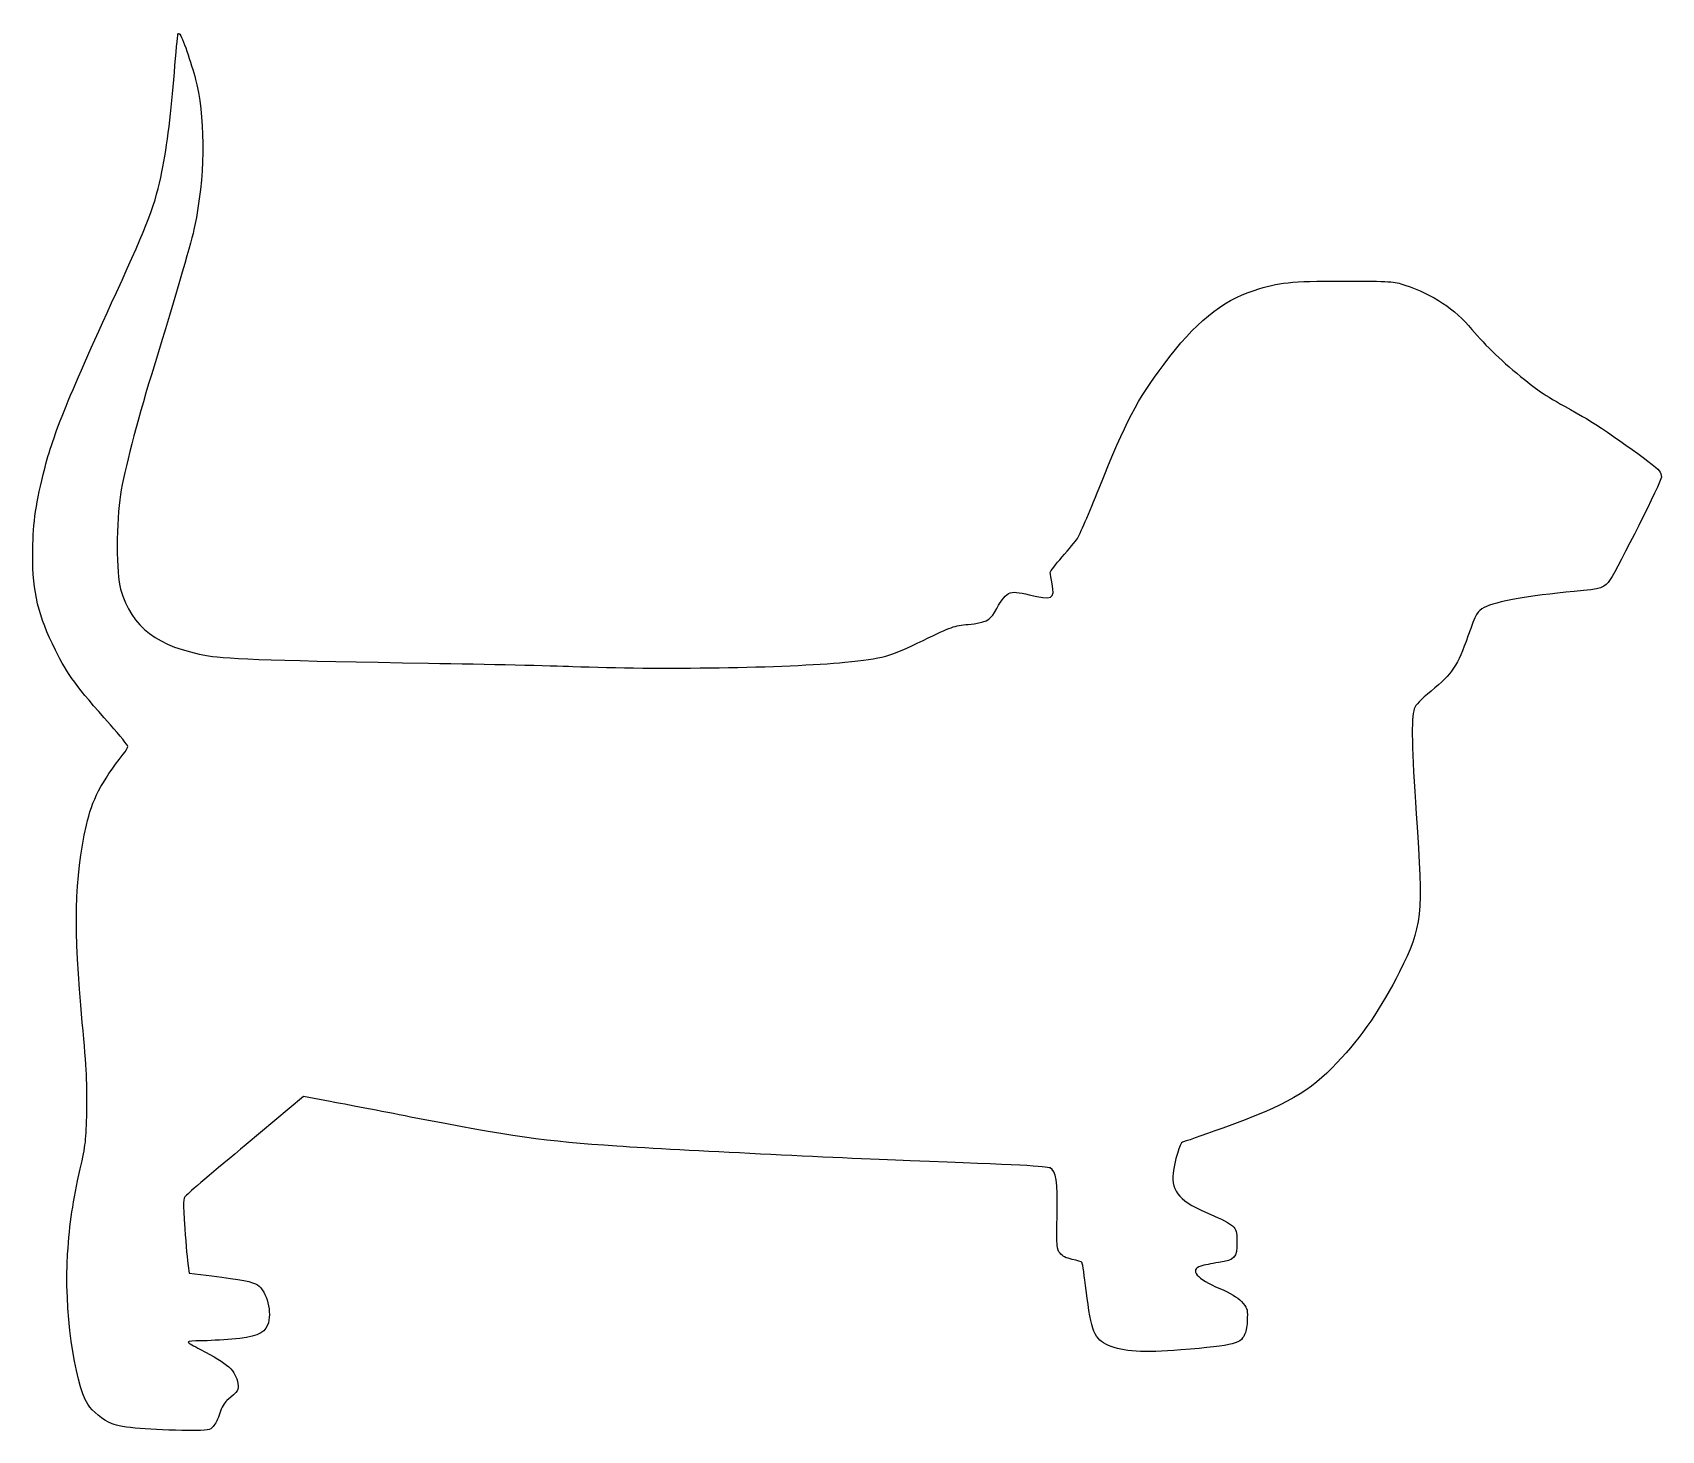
# Model space of a CAD drawing. Header units: centimetres. Extents: x -17.6 to 17.6, y -15.1 to 15.1.
import ezdxf

# ---------------------------------------------------------------- set-up
doc = ezdxf.new("R2010")
doc.units = ezdxf.units.CM
doc.header["$MEASUREMENT"] = 0
doc.layers.add('Layer 1', color=7, linetype='Continuous')

msp = doc.modelspace()

# ---------------------------------------------------------------- linework, layer by layer
at = {"layer": 'Layer 1'}
msp.add_open_spline([(-14.47447, 15.09889), (-14.48505, 15.07067), (-14.5168, 14.69672), (-14.55208, 14.26986), (-14.55208, 14.26986), (-14.61205, 13.44436), (-14.7073, 12.69294), (-14.82019, 12.12497), (-14.82019, 12.12497), (-14.95777, 11.44058), (-15.11652, 11.01725), (-15.80797, 9.50736), (-15.80797, 9.50736), (-16.92275, 7.06614), (-17.1838, 6.4135), (-17.39194, 5.56683), (-17.39194, 5.56683), (-17.5648, 4.86833), (-17.61772, 4.445), (-17.61772, 3.82764), (-17.61772, 3.82764), (-17.62125, 3.01625), (-17.49425, 2.49767), (-17.12736, 1.76389), (-17.12736, 1.76389), (-16.85572, 1.22061), (-16.68286, 0.98778), (-15.93497, 0.14464), (-15.93497, 0.14464), (-15.72683, -0.08819), (-15.5575, -0.29986), (-15.5575, -0.32103), (-15.5575, -0.32103), (-15.5575, -0.3422), (-15.60336, -0.41981), (-15.65981, -0.49036), (-15.65981, -0.49036), (-16.13606, -1.10067), (-16.33362, -1.47814), (-16.45709, -2.02847), (-16.45709, -2.02847), (-16.71109, -3.175), (-16.73578, -4.25803), (-16.54528, -6.29708), (-16.54528, -6.29708), (-16.45003, -7.33072), (-16.43592, -7.64116), (-16.4465, -8.21972), (-16.4465, -8.21972), (-16.46061, -8.85119), (-16.47119, -8.9535), (-16.59114, -9.47208), (-16.59114, -9.47208), (-16.74989, -10.18116), (-16.81692, -10.63272), (-16.86278, -11.31358), (-16.86278, -11.31358), (-16.94039, -12.47775), (-16.72167, -14.09347), (-16.42534, -14.56619), (-16.42534, -14.56619), (-16.31951, -14.72847), (-16.11137, -14.90133), (-15.89617, -14.99305), (-15.89617, -14.99305), (-15.71625, -15.07419), (-15.02481, -15.13063), (-14.24164, -15.13416), (-14.24164, -15.13416), (-13.80772, -15.13416), (-13.78656, -15.13063), (-13.71247, -15.04949), (-13.71247, -15.04949), (-13.66661, -15.0001), (-13.60311, -14.8731), (-13.56783, -14.76021), (-13.56783, -14.76021), (-13.53255, -14.64379), (-13.46552, -14.52738), (-13.41614, -14.48504), (-13.41614, -14.48504), (-13.16567, -14.28043), (-13.15156, -14.25573), (-13.17625, -14.11815), (-13.17625, -14.11815), (-13.22917, -13.8324), (-13.38086, -13.69482), (-13.98764, -13.38084), (-13.98764, -13.38084), (-14.13228, -13.30676), (-14.25222, -13.2362), (-14.25222, -13.21856), (-14.25222, -13.21856), (-14.25222, -13.20445), (-14.12875, -13.19387), (-13.97705, -13.19387), (-13.97705, -13.19387), (-13.82888, -13.19387), (-13.52549, -13.17623), (-13.3103, -13.15859), (-13.3103, -13.15859), (-12.80583, -13.11978), (-12.61533, -13.04217), (-12.53419, -12.85167), (-12.53419, -12.85167), (-12.42836, -12.59414), (-12.5483, -12.11436), (-12.75291, -11.98031), (-12.75291, -11.98031), (-12.84816, -11.91681), (-13.11274, -11.86389), (-13.74069, -11.78628), (-13.74069, -11.78628), (-13.74069, -11.78628), (-14.23458, -11.72631), (-14.23458, -11.72631), (-14.23458, -11.72631), (-14.23458, -11.72631), (-14.25575, -11.56756), (-14.25575, -11.56756), (-14.25575, -11.56756), (-14.26986, -11.47937), (-14.30161, -11.11953), (-14.32631, -10.76675), (-14.32631, -10.76675), (-14.36864, -10.14939), (-14.36864, -10.12469), (-14.30162, -10.05061), (-14.30162, -10.05061), (-14.26634, -10.00828), (-13.6772, -9.50733), (-12.99634, -8.93936), (-12.99634, -8.93936), (-12.99634, -8.93936), (-11.75456, -7.90219), (-11.75456, -7.90219), (-11.75456, -7.90219), (-11.75456, -7.90219), (-11.17953, -8.01155), (-11.17953, -8.01155), (-11.17953, -8.01155), (-10.86203, -8.06799), (-10.07534, -8.21969), (-9.43681, -8.34669), (-9.43681, -8.34669), (-7.28487, -8.7665), (-6.50523, -8.87938), (-4.97417, -8.97816), (-4.97417, -8.97816), (-3.57364, -9.06988), (-0.20461, -9.23569), (1.37583, -9.29566), (1.37583, -9.29566), (3.73591, -9.38385), (4.33211, -9.41208), (4.40619, -9.45088), (4.40619, -9.45088), (4.54025, -9.52496), (4.56494, -9.70841), (4.55788, -10.48099), (4.55788, -10.48099), (4.5473, -11.16538), (4.55082, -11.21124), (4.62138, -11.29591), (4.62138, -11.29591), (4.67077, -11.36294), (4.74838, -11.40174), (4.88596, -11.42997), (4.88596, -11.42997), (4.99179, -11.45114), (5.08704, -11.48289), (5.09763, -11.50405), (5.09763, -11.50405), (5.10821, -11.52169), (5.15055, -11.79333), (5.18935, -12.1073), (5.18935, -12.1073), (5.29518, -13.00336), (5.36221, -13.15858), (5.66913, -13.29263), (5.66913, -13.29263), (5.99016, -13.43021), (6.42407, -13.45844), (7.23194, -13.39141), (7.23194, -13.39141), (8.43138, -13.29263), (8.54427, -13.26088), (8.63247, -13.01394), (8.63247, -13.01394), (8.65716, -12.94691), (8.6748, -12.80227), (8.6748, -12.68938), (8.6748, -12.68938), (8.67833, -12.50241), (8.66774, -12.47419), (8.5478, -12.34366), (8.5478, -12.34366), (8.45255, -12.24488), (8.31497, -12.16374), (8.07861, -12.06144), (8.07861, -12.06144), (7.58119, -11.84977), (7.41539, -11.65575), (7.66586, -11.57461), (7.66586, -11.57461), (7.72583, -11.55697), (7.90222, -11.52169), (8.05039, -11.497), (8.05039, -11.497), (8.41022, -11.44408), (8.44903, -11.39822), (8.44903, -11.05603), (8.44903, -11.05603), (8.44903, -10.8232), (8.43845, -10.78792), (8.35731, -10.70678), (8.35731, -10.70678), (8.30792, -10.65739), (8.09625, -10.5445), (7.88812, -10.45984), (7.88812, -10.45984), (7.22137, -10.18467), (7.02381, -9.96948), (7.06615, -9.56378), (7.06615, -9.56378), (7.09437, -9.31684), (7.22137, -8.88997), (7.27076, -8.88997), (7.27076, -8.88997), (7.29193, -8.88997), (7.68351, -8.75239), (8.14212, -8.58658), (8.14212, -8.58658), (9.54265, -8.07858), (10.02948, -7.79989), (10.61509, -7.17547), (10.61509, -7.17547), (11.15131, -6.6075), (11.57817, -5.98308), (11.96976, -5.19991), (11.96976, -5.19991), (12.46012, -4.21566), (12.48482, -3.99341), (12.32959, -1.78149), (12.32959, -1.78149), (12.23434, -0.40918), (12.22023, 0.2999), (12.28726, 0.4904), (12.28726, 0.4904), (12.31901, 0.57859), (12.42484, 0.69148), (12.65415, 0.87846), (12.65415, 0.87846), (13.11629, 1.25593), (13.22565, 1.42174), (13.45143, 2.06732), (13.45143, 2.06732), (13.62782, 2.56474), (13.64899, 2.60707), (13.80068, 2.68468), (13.80068, 2.68468), (14.06174, 2.81874), (14.74612, 2.94221), (15.75154, 3.03393), (15.75154, 3.03393), (16.35126, 3.09037), (16.41123, 3.11154), (16.53118, 3.29146), (16.53118, 3.29146), (16.70404, 3.55252), (17.6389, 5.42224), (17.6389, 5.51043), (17.6389, 5.51043), (17.6389, 5.55629), (17.61773, 5.61626), (17.59304, 5.64801), (17.59304, 5.64801), (17.49426, 5.77854), (16.32304, 6.60757), (15.93146, 6.82629), (15.93146, 6.82629), (15.15182, 7.26021), (15.02835, 7.33782), (14.67557, 7.62357), (14.67557, 7.62357), (14.2099, 7.99046), (13.83949, 8.34676), (13.5361, 8.71013), (13.5361, 8.71013), (13.16568, 9.15463), (12.70002, 9.46155), (12.08266, 9.66969), (12.08266, 9.66969), (11.84277, 9.75083), (11.80044, 9.75436), (10.7421, 9.75436), (10.7421, 9.75436), (9.58146, 9.75436), (9.38391, 9.73319), (8.81946, 9.55328), (8.81946, 9.55328), (8.12096, 9.33103), (7.53182, 8.84772), (6.87213, 7.95872), (6.87213, 7.95872), (6.27594, 7.15791), (6.05721, 6.74516), (5.46807, 5.27408), (5.46807, 5.27408), (5.24935, 4.7308), (5.03768, 4.24044), (4.99888, 4.18047), (4.99888, 4.18047), (4.95655, 4.12403), (4.80838, 3.94411), (4.66727, 3.78183), (4.66727, 3.78183), (4.52616, 3.62308), (4.40974, 3.47139), (4.40974, 3.44669), (4.40974, 3.44669), (4.40974, 3.41847), (4.42738, 3.30911), (4.44855, 3.19975), (4.44855, 3.19975), (4.51558, 2.87167), (4.45208, 2.84344), (3.95113, 2.96339), (3.95113, 2.96339), (3.5031, 3.06922), (3.46077, 3.04806), (3.20324, 2.58239), (3.20324, 2.58239), (3.11152, 2.41306), (2.99157, 2.35661), (2.63527, 2.32133), (2.63527, 2.32133), (2.32483, 2.29311), (2.27896, 2.27547), (1.65808, 1.97561), (1.65808, 1.97561), (0.9243, 1.6193), (0.7973, 1.58403), (-0.03525, 1.50289), (-0.03525, 1.50289), (-1.27703, 1.37942), (-4.09572, 1.33708), (-5.92664, 1.41117), (-5.92664, 1.41117), (-6.36408, 1.42881), (-7.76814, 1.46056), (-9.04872, 1.48173), (-9.04872, 1.48173), (-12.18139, 1.53112), (-13.42316, 1.57345), (-13.81122, 1.64048), (-13.81122, 1.64048), (-14.92953, 1.83804), (-15.46575, 2.24373), (-15.71975, 3.08687), (-15.71975, 3.08687), (-15.81147, 3.39026), (-15.81147, 4.57912), (-15.71975, 5.13298), (-15.71975, 5.13298), (-15.63508, 5.65862), (-15.3705, 6.68167), (-15.04947, 7.7259), (-15.04947, 7.7259), (-14.44975, 9.69087), (-14.17811, 10.62221), (-14.11461, 10.93618), (-14.11461, 10.93618), (-13.89589, 11.99451), (-13.87472, 13.12693), (-14.06522, 14.00535), (-14.06522, 14.00535), (-14.12166, 14.27699), (-14.3298, 14.90846), (-14.41094, 15.06368), (-14.41094, 15.06368), (-14.44622, 15.13071), (-14.46386, 15.13776), (-14.47444, 15.09896), (-14.47444, 15.09896), (-14.47444, 15.09896), (-14.47447, 15.09889), (-14.47447, 15.09889)], degree=3, knots=[0, 0, 0, 0, 0.01020408, 0.01020408, 0.01020408, 0.01020408, 0.02040816, 0.02040816, 0.02040816, 0.02040816, 0.03061224, 0.03061224, 0.03061224, 0.03061224, 0.04081633, 0.04081633, 0.04081633, 0.04081633, 0.05102041, 0.05102041, 0.05102041, 0.05102041, 0.06122449, 0.06122449, 0.06122449, 0.06122449, 0.07142857, 0.07142857, 0.07142857, 0.07142857, 0.08163265, 0.08163265, 0.08163265, 0.08163265, 0.09183673, 0.09183673, 0.09183673, 0.09183673, 0.10204082, 0.10204082, 0.10204082, 0.10204082, 0.1122449, 0.1122449, 0.1122449, 0.1122449, 0.12244898, 0.12244898, 0.12244898, 0.12244898, 0.13265306, 0.13265306, 0.13265306, 0.13265306, 0.14285714, 0.14285714, 0.14285714, 0.14285714, 0.15306122, 0.15306122, 0.15306122, 0.15306122, 0.16326531, 0.16326531, 0.16326531, 0.16326531, 0.17346939, 0.17346939, 0.17346939, 0.17346939, 0.18367347, 0.18367347, 0.18367347, 0.18367347, 0.19387755, 0.19387755, 0.19387755, 0.19387755, 0.20408163, 0.20408163, 0.20408163, 0.20408163, 0.21428571, 0.21428571, 0.21428571, 0.21428571, 0.2244898, 0.2244898, 0.2244898, 0.2244898, 0.23469388, 0.23469388, 0.23469388, 0.23469388, 0.24489796, 0.24489796, 0.24489796, 0.24489796, 0.25510204, 0.25510204, 0.25510204, 0.25510204, 0.26530612, 0.26530612, 0.26530612, 0.26530612, 0.2755102, 0.2755102, 0.2755102, 0.2755102, 0.28571429, 0.28571429, 0.28571429, 0.28571429, 0.29591837, 0.29591837, 0.29591837, 0.29591837, 0.30612245, 0.30612245, 0.30612245, 0.30612245, 0.31632653, 0.31632653, 0.31632653, 0.31632653, 0.32653061, 0.32653061, 0.32653061, 0.32653061, 0.33673469, 0.33673469, 0.33673469, 0.33673469, 0.34693878, 0.34693878, 0.34693878, 0.34693878, 0.35714286, 0.35714286, 0.35714286, 0.35714286, 0.36734694, 0.36734694, 0.36734694, 0.36734694, 0.37755102, 0.37755102, 0.37755102, 0.37755102, 0.3877551, 0.3877551, 0.3877551, 0.3877551, 0.39795918, 0.39795918, 0.39795918, 0.39795918, 0.40816327, 0.40816327, 0.40816327, 0.40816327, 0.41836735, 0.41836735, 0.41836735, 0.41836735, 0.42857143, 0.42857143, 0.42857143, 0.42857143, 0.43877551, 0.43877551, 0.43877551, 0.43877551, 0.44897959, 0.44897959, 0.44897959, 0.44897959, 0.45918367, 0.45918367, 0.45918367, 0.45918367, 0.46938776, 0.46938776, 0.46938776, 0.46938776, 0.47959184, 0.47959184, 0.47959184, 0.47959184, 0.48979592, 0.48979592, 0.48979592, 0.48979592, 0.5, 0.5, 0.5, 0.5, 0.51020408, 0.51020408, 0.51020408, 0.51020408, 0.52040816, 0.52040816, 0.52040816, 0.52040816, 0.53061224, 0.53061224, 0.53061224, 0.53061224, 0.54081633, 0.54081633, 0.54081633, 0.54081633, 0.55102041, 0.55102041, 0.55102041, 0.55102041, 0.56122449, 0.56122449, 0.56122449, 0.56122449, 0.57142857, 0.57142857, 0.57142857, 0.57142857, 0.58163265, 0.58163265, 0.58163265, 0.58163265, 0.59183673, 0.59183673, 0.59183673, 0.59183673, 0.60204082, 0.60204082, 0.60204082, 0.60204082, 0.6122449, 0.6122449, 0.6122449, 0.6122449, 0.62244898, 0.62244898, 0.62244898, 0.62244898, 0.63265306, 0.63265306, 0.63265306, 0.63265306, 0.64285714, 0.64285714, 0.64285714, 0.64285714, 0.65306122, 0.65306122, 0.65306122, 0.65306122, 0.66326531, 0.66326531, 0.66326531, 0.66326531, 0.67346939, 0.67346939, 0.67346939, 0.67346939, 0.68367347, 0.68367347, 0.68367347, 0.68367347, 0.69387755, 0.69387755, 0.69387755, 0.69387755, 0.70408163, 0.70408163, 0.70408163, 0.70408163, 0.71428571, 0.71428571, 0.71428571, 0.71428571, 0.7244898, 0.7244898, 0.7244898, 0.7244898, 0.73469388, 0.73469388, 0.73469388, 0.73469388, 0.74489796, 0.74489796, 0.74489796, 0.74489796, 0.75510204, 0.75510204, 0.75510204, 0.75510204, 0.76530612, 0.76530612, 0.76530612, 0.76530612, 0.7755102, 0.7755102, 0.7755102, 0.7755102, 0.78571429, 0.78571429, 0.78571429, 0.78571429, 0.79591837, 0.79591837, 0.79591837, 0.79591837, 0.80612245, 0.80612245, 0.80612245, 0.80612245, 0.81632653, 0.81632653, 0.81632653, 0.81632653, 0.82653061, 0.82653061, 0.82653061, 0.82653061, 0.83673469, 0.83673469, 0.83673469, 0.83673469, 0.84693878, 0.84693878, 0.84693878, 0.84693878, 0.85714286, 0.85714286, 0.85714286, 0.85714286, 0.86734694, 0.86734694, 0.86734694, 0.86734694, 0.87755102, 0.87755102, 0.87755102, 0.87755102, 0.8877551, 0.8877551, 0.8877551, 0.8877551, 0.89795918, 0.89795918, 0.89795918, 0.89795918, 0.90816327, 0.90816327, 0.90816327, 0.90816327, 0.91836735, 0.91836735, 0.91836735, 0.91836735, 0.92857143, 0.92857143, 0.92857143, 0.92857143, 0.93877551, 0.93877551, 0.93877551, 0.93877551, 0.94897959, 0.94897959, 0.94897959, 0.94897959, 0.95918367, 0.95918367, 0.95918367, 0.95918367, 0.96938776, 0.96938776, 0.96938776, 0.96938776, 0.97959184, 0.97959184, 0.97959184, 0.97959184, 1, 1, 1, 1], dxfattribs=at)

doc.saveas('drawing.dxf')
